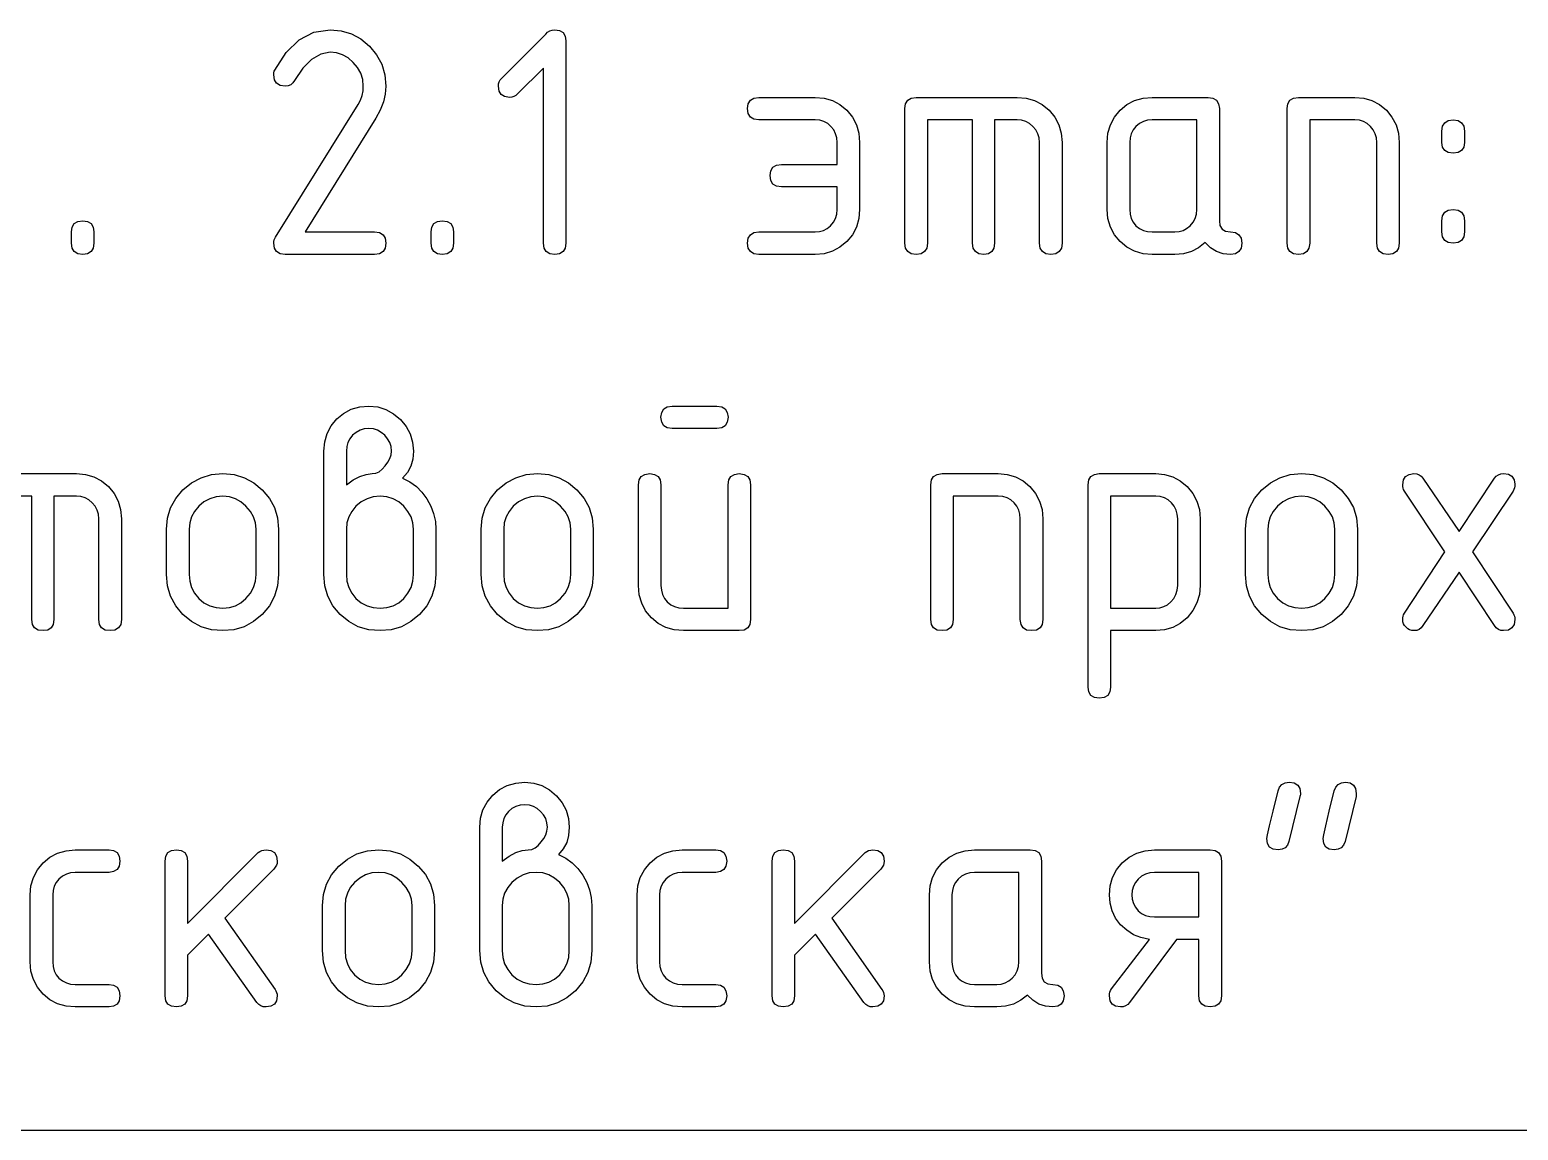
# Model space of a CAD drawing. Header units: millimetres. Extents: x 1 to 1188, y 1 to 840.
# Drawn here: x 1096.83 to 1111.4, y 35.69 to 46.47 of the extents above; entities that cross this region are included whole.
import ezdxf

# ---------------------------------------------------------------- set-up
doc = ezdxf.new("R2010")
doc.units = ezdxf.units.MM
doc.layers.add('GEOMETRY', color=7, linetype='Continuous')
doc.layers.add('TEXT_OUTLINE', color=7, linetype='Continuous')

msp = doc.modelspace()

# ---------------------------------------------------------------- linework, layer by layer
at = {"layer": 'GEOMETRY'}
for points in [[(1101.452, 45.992), (1101.882, 46.422)], [(1102.08, 46.356), (1102.08, 44.377)], [(1101.86, 46.091), (1101.606, 45.838)], [(1101.86, 44.377), (1101.86, 46.091)], [(1103.968, 45.804), (1104.519, 45.804)], [(1105.507, 45.804), (1106.494, 45.804)], [(1107.818, 45.804), (1108.363, 45.804)], [(1109.248, 45.804), (1109.799, 45.804)], [(1099.237, 44.437), (1100.047, 45.733)], [(1100.218, 45.6), (1099.529, 44.487), (1100.207, 44.487)], [(1105.397, 44.377), (1105.397, 45.694)], [(1108.474, 45.694), (1108.474, 44.597)], [(1109.138, 44.377), (1109.138, 45.694)], [(1104.519, 45.584), (1103.968, 45.584)], [(1106.058, 44.377), (1106.058, 45.584), (1105.617, 45.584), (1105.617, 44.377)], [(1106.494, 45.584), (1106.273, 45.584), (1106.273, 44.377)], [(1108.253, 45.584), (1107.818, 45.584)], [(1108.253, 44.708), (1108.253, 45.584)], [(1109.799, 45.584), (1109.358, 45.584), (1109.358, 44.377)], [(1110.652, 45.363), (1110.652, 45.474)], [(1110.873, 45.474), (1110.873, 45.363)], [(1104.188, 45.148), (1104.734, 45.148), (1104.734, 45.363)], [(1104.954, 45.363), (1104.954, 44.708)], [(1106.714, 44.377), (1106.714, 45.363)], [(1106.935, 45.363), (1106.935, 44.377)], [(1107.377, 44.708), (1107.377, 45.363)], [(1107.597, 45.363), (1107.597, 44.708)], [(1110.014, 44.377), (1110.014, 45.363)], [(1110.235, 45.363), (1110.235, 44.377)], [(1104.734, 44.928), (1104.188, 44.928)], [(1104.734, 44.708), (1104.734, 44.928)], [(1110.652, 44.487), (1110.652, 44.597)], [(1110.873, 44.597), (1110.873, 44.487)], [(1097.241, 44.377), (1097.241, 44.487)], [(1097.461, 44.487), (1097.461, 44.377)], [(1100.76, 44.377), (1100.76, 44.487)], [(1100.981, 44.487), (1100.981, 44.377)], [(1103.968, 44.487), (1104.519, 44.487)], [(1107.818, 44.487), (1108.038, 44.487)], [(1100.207, 44.267), (1099.331, 44.267)], [(1104.519, 44.267), (1103.968, 44.267)], [(1108.038, 44.267), (1107.818, 44.267)], [(1103.12, 42.783), (1103.556, 42.783)], [(1103.556, 42.562), (1103.12, 42.562)], [(1099.711, 41.135), (1099.711, 42.342)], [(1099.931, 42.342), (1099.931, 42.011)], [(1096.302, 42.121), (1097.289, 42.121)], [(1105.76, 42.121), (1106.311, 42.121)], [(1107.299, 42.121), (1107.851, 42.121)], [(1102.79, 41.025), (1102.79, 42.011)], [(1103.01, 42.011), (1103.01, 41.025)], [(1103.23, 40.804), (1103.666, 40.804), (1103.666, 42.011)], [(1103.886, 42.011), (1103.886, 40.694)], [(1105.65, 40.694), (1105.65, 42.011)], [(1107.189, 40.032), (1107.189, 42.011)], [(1110.284, 40.754), (1110.681, 41.355), (1110.284, 41.951)], [(1110.466, 42.077), (1110.819, 41.554), (1111.166, 42.077)], [(1111.348, 41.951), (1110.951, 41.355)], [(1096.853, 40.694), (1096.853, 41.901), (1096.412, 41.901), (1096.412, 40.694)], [(1097.289, 41.901), (1097.068, 41.901), (1097.068, 40.694)], [(1106.311, 41.901), (1105.87, 41.901), (1105.87, 40.694)], [(1107.41, 41.901), (1107.41, 40.804), (1107.851, 40.804)], [(1107.851, 41.901), (1107.41, 41.901)], [(1097.509, 40.694), (1097.509, 41.68)], [(1097.73, 41.68), (1097.73, 40.694)], [(1106.526, 40.694), (1106.526, 41.68)], [(1106.747, 41.68), (1106.747, 40.694)], [(1108.066, 41.025), (1108.066, 41.68)], [(1108.286, 41.68), (1108.286, 41.025)], [(1098.171, 41.135), (1098.171, 41.576)], [(1098.392, 41.576), (1098.392, 41.135)], [(1099.048, 41.135), (1099.048, 41.576)], [(1099.268, 41.576), (1099.268, 41.135)], [(1099.931, 41.576), (1099.931, 41.135)], [(1100.587, 41.135), (1100.587, 41.576)], [(1100.808, 41.576), (1100.808, 41.135)], [(1101.25, 41.135), (1101.25, 41.576)], [(1101.471, 41.576), (1101.471, 41.135)], [(1102.127, 41.135), (1102.127, 41.576)], [(1102.347, 41.576), (1102.347, 41.135)], [(1108.729, 41.135), (1108.729, 41.576)], [(1108.949, 41.576), (1108.949, 41.135)], [(1109.605, 41.135), (1109.605, 41.576)], [(1109.825, 41.576), (1109.825, 41.135)], [(1110.951, 41.355), (1111.348, 40.754)], [(1111.166, 40.633), (1110.819, 41.157), (1110.466, 40.633)], [(1103.776, 40.584), (1103.23, 40.584)], [(1107.851, 40.584), (1107.41, 40.584), (1107.41, 40.032)], [(1109.263, 38.962), (1109.153, 38.521)], [(1109.814, 38.99), (1109.814, 38.962), (1109.704, 38.521)], [(1101.237, 37.452), (1101.237, 38.659)], [(1101.457, 38.659), (1101.457, 38.328)], [(1097.278, 38.438), (1097.609, 38.438)], [(1098.158, 37.011), (1098.158, 38.328)], [(1098.378, 37.716), (1099.067, 38.411)], [(1098.378, 38.328), (1098.378, 37.716)], [(1103.217, 38.438), (1103.548, 38.438)], [(1104.097, 37.011), (1104.097, 38.328)], [(1104.317, 37.716), (1105.007, 38.411)], [(1104.317, 38.328), (1104.317, 37.716)], [(1106.077, 38.438), (1106.623, 38.438)], [(1106.733, 38.328), (1106.733, 37.231)], [(1107.839, 38.438), (1108.384, 38.438)], [(1108.495, 38.328), (1108.495, 37.011)], [(1097.609, 38.218), (1097.278, 38.218)], [(1099.222, 38.251), (1098.742, 37.771), (1099.233, 37.071)], [(1103.548, 38.218), (1103.217, 38.218)], [(1105.161, 38.251), (1104.681, 37.771), (1105.172, 37.071)], [(1106.513, 38.218), (1106.077, 38.218)], [(1106.513, 37.342), (1106.513, 38.218)], [(1107.839, 37.782), (1108.274, 37.782), (1108.274, 38.218), (1107.839, 38.218)], [(1096.837, 37.342), (1096.837, 37.997)], [(1097.058, 37.997), (1097.058, 37.342)], [(1099.697, 37.452), (1099.697, 37.893)], [(1099.918, 37.893), (1099.918, 37.452)], [(1100.574, 37.452), (1100.574, 37.893)], [(1100.794, 37.893), (1100.794, 37.452)], [(1101.457, 37.893), (1101.457, 37.452)], [(1102.113, 37.452), (1102.113, 37.893)], [(1102.334, 37.893), (1102.334, 37.452)], [(1102.776, 37.342), (1102.776, 37.997)], [(1102.997, 37.997), (1102.997, 37.342)], [(1105.636, 37.342), (1105.636, 37.997)], [(1105.857, 37.997), (1105.857, 37.342)], [(1099.056, 36.945), (1098.582, 37.612), (1098.378, 37.408), (1098.378, 37.011)], [(1104.995, 36.945), (1104.521, 37.612), (1104.317, 37.408), (1104.317, 37.011)], [(1107.42, 37.077), (1107.789, 37.562)], [(1108.274, 37.011), (1108.274, 37.562), (1108.054, 37.562), (1107.596, 36.945)], [(1097.278, 37.121), (1097.609, 37.121)], [(1103.217, 37.121), (1103.548, 37.121)], [(1106.077, 37.121), (1106.298, 37.121)], [(1097.609, 36.901), (1097.278, 36.901)], [(1103.548, 36.901), (1103.217, 36.901)], [(1106.298, 36.901), (1106.077, 36.901)], [(999.815, 35.694), (1184.79, 35.694)]]:
    msp.add_lwpolyline(points, dxfattribs=at)
at = {"layer": 'TEXT_OUTLINE'}
for points in [[(1099.232, 46.069), (1099.341, 46.243), (1099.468, 46.367), (1099.612, 46.441), (1099.772, 46.466)], [(1099.772, 46.466), (1099.88, 46.456), (1099.981, 46.426), (1100.073, 46.376), (1100.158, 46.306)], [(1101.882, 46.422), (1101.901, 46.441), (1101.923, 46.455), (1101.946, 46.463), (1101.97, 46.466)], [(1101.97, 46.466), (1102.018, 46.459), (1102.053, 46.438), (1102.073, 46.404), (1102.08, 46.356)], [(1099.772, 46.245), (1099.68, 46.228), (1099.591, 46.176), (1099.506, 46.09), (1099.425, 45.97)], [(1099.998, 46.146), (1099.948, 46.19), (1099.894, 46.221), (1099.835, 46.239), (1099.772, 46.245)], [(1100.158, 46.306), (1100.227, 46.221), (1100.277, 46.128), (1100.308, 46.026), (1100.318, 45.915)], [(1099.221, 46.025), (1099.221, 46.038), (1099.223, 46.05), (1099.226, 46.06), (1099.232, 46.069)], [(1100.097, 45.915), (1100.091, 45.98), (1100.072, 46.041), (1100.041, 46.096), (1099.998, 46.146)], [(1099.331, 45.915), (1099.282, 45.921), (1099.248, 45.942), (1099.227, 45.976), (1099.221, 46.025)], [(1099.425, 45.97), (1099.408, 45.946), (1099.387, 45.928), (1099.361, 45.918), (1099.331, 45.915)], [(1100.047, 45.733), (1100.069, 45.777), (1100.085, 45.822), (1100.094, 45.868), (1100.097, 45.915)], [(1100.318, 45.915), (1100.311, 45.837), (1100.293, 45.759), (1100.262, 45.68), (1100.218, 45.6)], [(1101.419, 45.915), (1101.421, 45.936), (1101.427, 45.956), (1101.437, 45.975), (1101.452, 45.992)], [(1101.529, 45.804), (1101.48, 45.811), (1101.446, 45.832), (1101.426, 45.866), (1101.419, 45.915)], [(1101.606, 45.838), (1101.589, 45.823), (1101.57, 45.813), (1101.55, 45.807), (1101.529, 45.804)], [(1103.858, 45.694), (1103.864, 45.742), (1103.885, 45.777), (1103.919, 45.797), (1103.968, 45.804)], [(1104.519, 45.804), (1104.606, 45.796), (1104.687, 45.773), (1104.76, 45.733), (1104.828, 45.678)], [(1105.397, 45.694), (1105.404, 45.742), (1105.424, 45.777), (1105.459, 45.797), (1105.507, 45.804)], [(1106.494, 45.804), (1106.583, 45.796), (1106.665, 45.773), (1106.74, 45.733), (1106.808, 45.678)], [(1107.503, 45.678), (1107.57, 45.733), (1107.645, 45.773), (1107.727, 45.796), (1107.818, 45.804)], [(1108.363, 45.804), (1108.411, 45.797), (1108.446, 45.777), (1108.467, 45.742), (1108.474, 45.694)], [(1109.138, 45.694), (1109.145, 45.742), (1109.165, 45.777), (1109.199, 45.797), (1109.248, 45.804)], [(1109.799, 45.804), (1109.887, 45.796), (1109.967, 45.773), (1110.041, 45.733), (1110.108, 45.678)], [(1103.968, 45.584), (1103.919, 45.591), (1103.885, 45.611), (1103.864, 45.646), (1103.858, 45.694)], [(1104.828, 45.678), (1104.883, 45.61), (1104.923, 45.535), (1104.946, 45.453), (1104.954, 45.363)], [(1106.808, 45.678), (1106.863, 45.61), (1106.903, 45.535), (1106.927, 45.453), (1106.935, 45.363)], [(1107.377, 45.363), (1107.384, 45.453), (1107.408, 45.535), (1107.448, 45.61), (1107.503, 45.678)], [(1110.108, 45.678), (1110.163, 45.61), (1110.203, 45.535), (1110.227, 45.453), (1110.235, 45.363)], [(1104.673, 45.518), (1104.641, 45.547), (1104.604, 45.567), (1104.563, 45.58), (1104.519, 45.584)], [(1104.734, 45.363), (1104.73, 45.408), (1104.719, 45.448), (1104.7, 45.485), (1104.673, 45.518)], [(1106.648, 45.518), (1106.615, 45.547), (1106.579, 45.567), (1106.538, 45.58), (1106.494, 45.584)], [(1106.714, 45.363), (1106.71, 45.408), (1106.698, 45.448), (1106.677, 45.485), (1106.648, 45.518)], [(1107.658, 45.518), (1107.631, 45.485), (1107.612, 45.448), (1107.601, 45.408), (1107.597, 45.363)], [(1107.818, 45.584), (1107.772, 45.58), (1107.73, 45.567), (1107.692, 45.547), (1107.658, 45.518)], [(1109.954, 45.518), (1109.921, 45.547), (1109.884, 45.567), (1109.844, 45.58), (1109.799, 45.584)], [(1110.014, 45.363), (1110.01, 45.408), (1109.999, 45.448), (1109.98, 45.485), (1109.954, 45.518)], [(1110.652, 45.474), (1110.659, 45.522), (1110.679, 45.556), (1110.714, 45.577), (1110.762, 45.584)], [(1110.762, 45.584), (1110.81, 45.577), (1110.845, 45.556), (1110.866, 45.522), (1110.873, 45.474)], [(1110.762, 45.259), (1110.714, 45.265), (1110.679, 45.285), (1110.659, 45.317), (1110.652, 45.363)], [(1110.873, 45.363), (1110.866, 45.317), (1110.845, 45.285), (1110.81, 45.265), (1110.762, 45.259)], [(1104.078, 45.038), (1104.085, 45.086), (1104.105, 45.121), (1104.14, 45.142), (1104.188, 45.148)], [(1104.188, 44.928), (1104.14, 44.935), (1104.105, 44.955), (1104.085, 44.99), (1104.078, 45.038)], [(1097.241, 44.487), (1097.248, 44.535), (1097.268, 44.57), (1097.303, 44.59), (1097.351, 44.597)], [(1097.351, 44.597), (1097.399, 44.59), (1097.434, 44.57), (1097.455, 44.535), (1097.461, 44.487)], [(1100.76, 44.487), (1100.767, 44.535), (1100.787, 44.57), (1100.822, 44.59), (1100.87, 44.597)], [(1100.87, 44.597), (1100.918, 44.59), (1100.953, 44.57), (1100.974, 44.535), (1100.981, 44.487)], [(1104.668, 44.548), (1104.697, 44.582), (1104.717, 44.62), (1104.73, 44.662), (1104.734, 44.708)], [(1104.954, 44.708), (1104.946, 44.617), (1104.923, 44.535), (1104.883, 44.46), (1104.828, 44.393)], [(1107.503, 44.393), (1107.448, 44.46), (1107.408, 44.535), (1107.384, 44.617), (1107.377, 44.708)], [(1107.597, 44.708), (1107.601, 44.662), (1107.612, 44.62), (1107.631, 44.582), (1107.658, 44.548)], [(1108.187, 44.548), (1108.216, 44.582), (1108.237, 44.62), (1108.249, 44.662), (1108.253, 44.708)], [(1108.474, 44.597), (1108.48, 44.549), (1108.501, 44.514), (1108.535, 44.494), (1108.584, 44.487)], [(1110.652, 44.597), (1110.659, 44.645), (1110.679, 44.68), (1110.714, 44.701), (1110.762, 44.708)], [(1110.762, 44.708), (1110.81, 44.701), (1110.845, 44.68), (1110.866, 44.645), (1110.873, 44.597)], [(1099.221, 44.377), (1099.222, 44.393), (1099.225, 44.408), (1099.23, 44.423), (1099.237, 44.437)], [(1100.207, 44.487), (1100.255, 44.48), (1100.29, 44.459), (1100.311, 44.425), (1100.318, 44.377)], [(1103.858, 44.377), (1103.864, 44.425), (1103.885, 44.459), (1103.919, 44.48), (1103.968, 44.487)], [(1104.519, 44.487), (1104.561, 44.491), (1104.6, 44.502), (1104.635, 44.521), (1104.668, 44.548)], [(1107.658, 44.548), (1107.692, 44.521), (1107.73, 44.502), (1107.772, 44.491), (1107.818, 44.487)], [(1108.038, 44.487), (1108.08, 44.491), (1108.119, 44.502), (1108.154, 44.521), (1108.187, 44.548)], [(1108.584, 44.487), (1108.632, 44.48), (1108.666, 44.459), (1108.687, 44.425), (1108.694, 44.377)], [(1110.762, 44.377), (1110.714, 44.384), (1110.679, 44.404), (1110.659, 44.438), (1110.652, 44.487)], [(1110.873, 44.487), (1110.866, 44.438), (1110.845, 44.404), (1110.81, 44.384), (1110.762, 44.377)], [(1097.351, 44.267), (1097.303, 44.273), (1097.268, 44.294), (1097.248, 44.328), (1097.241, 44.377)], [(1097.461, 44.377), (1097.455, 44.328), (1097.434, 44.294), (1097.399, 44.273), (1097.351, 44.267)], [(1099.331, 44.267), (1099.282, 44.273), (1099.248, 44.294), (1099.227, 44.328), (1099.221, 44.377)], [(1100.318, 44.377), (1100.311, 44.328), (1100.29, 44.294), (1100.255, 44.273), (1100.207, 44.267)], [(1100.87, 44.267), (1100.822, 44.273), (1100.787, 44.294), (1100.767, 44.328), (1100.76, 44.377)], [(1100.981, 44.377), (1100.974, 44.328), (1100.953, 44.294), (1100.918, 44.273), (1100.87, 44.267)], [(1101.97, 44.267), (1101.921, 44.273), (1101.887, 44.294), (1101.867, 44.328), (1101.86, 44.377)], [(1102.08, 44.377), (1102.073, 44.328), (1102.053, 44.294), (1102.018, 44.273), (1101.97, 44.267)], [(1103.968, 44.267), (1103.919, 44.273), (1103.885, 44.294), (1103.864, 44.328), (1103.858, 44.377)], [(1104.828, 44.393), (1104.76, 44.337), (1104.687, 44.298), (1104.606, 44.274), (1104.519, 44.267)], [(1105.507, 44.267), (1105.459, 44.273), (1105.424, 44.294), (1105.404, 44.328), (1105.397, 44.377)], [(1105.617, 44.377), (1105.61, 44.328), (1105.59, 44.294), (1105.555, 44.273), (1105.507, 44.267)], [(1106.169, 44.267), (1106.12, 44.273), (1106.086, 44.294), (1106.065, 44.328), (1106.058, 44.377)], [(1106.273, 44.377), (1106.267, 44.328), (1106.247, 44.294), (1106.214, 44.273), (1106.169, 44.267)], [(1106.825, 44.267), (1106.776, 44.273), (1106.742, 44.294), (1106.721, 44.328), (1106.714, 44.377)], [(1106.935, 44.377), (1106.928, 44.328), (1106.907, 44.294), (1106.873, 44.273), (1106.825, 44.267)], [(1107.818, 44.267), (1107.727, 44.274), (1107.645, 44.298), (1107.57, 44.337), (1107.503, 44.393)], [(1108.336, 44.382), (1108.271, 44.332), (1108.2, 44.295), (1108.123, 44.274), (1108.038, 44.267)], [(1108.584, 44.267), (1108.512, 44.274), (1108.447, 44.295), (1108.388, 44.332), (1108.336, 44.382)], [(1108.694, 44.377), (1108.687, 44.328), (1108.666, 44.294), (1108.632, 44.273), (1108.584, 44.267)], [(1109.248, 44.267), (1109.199, 44.273), (1109.165, 44.294), (1109.145, 44.328), (1109.138, 44.377)], [(1109.358, 44.377), (1109.351, 44.328), (1109.331, 44.294), (1109.296, 44.273), (1109.248, 44.267)], [(1110.125, 44.267), (1110.076, 44.273), (1110.041, 44.294), (1110.021, 44.328), (1110.014, 44.377)], [(1110.235, 44.377), (1110.228, 44.328), (1110.207, 44.294), (1110.173, 44.273), (1110.125, 44.267)], [(1099.838, 42.656), (1099.904, 42.711), (1099.979, 42.751), (1100.062, 42.775), (1100.152, 42.783)], [(1100.152, 42.783), (1100.239, 42.775), (1100.319, 42.75), (1100.393, 42.708), (1100.46, 42.651)], [(1103.01, 42.673), (1103.017, 42.721), (1103.037, 42.755), (1103.072, 42.776), (1103.12, 42.783)], [(1103.556, 42.783), (1103.604, 42.776), (1103.638, 42.755), (1103.659, 42.721), (1103.666, 42.673)], [(1099.711, 42.342), (1099.719, 42.431), (1099.742, 42.513), (1099.782, 42.588), (1099.838, 42.656)], [(1100.152, 42.562), (1100.106, 42.558), (1100.065, 42.546), (1100.027, 42.525), (1099.992, 42.496)], [(1100.306, 42.496), (1100.273, 42.525), (1100.237, 42.546), (1100.196, 42.558), (1100.152, 42.562)], [(1100.46, 42.651), (1100.516, 42.583), (1100.555, 42.51), (1100.579, 42.429), (1100.587, 42.342)], [(1103.12, 42.562), (1103.072, 42.569), (1103.037, 42.59), (1103.017, 42.624), (1103.01, 42.673)], [(1103.666, 42.673), (1103.659, 42.624), (1103.638, 42.59), (1103.604, 42.569), (1103.556, 42.562)], [(1099.992, 42.496), (1099.965, 42.463), (1099.946, 42.427), (1099.935, 42.386), (1099.931, 42.342)], [(1100.372, 42.342), (1100.368, 42.386), (1100.356, 42.427), (1100.335, 42.463), (1100.306, 42.496)], [(1100.312, 42.199), (1100.338, 42.234), (1100.357, 42.27), (1100.368, 42.306), (1100.372, 42.342)], [(1100.587, 42.342), (1100.581, 42.263), (1100.561, 42.193), (1100.528, 42.131), (1100.482, 42.077)], [(1097.289, 42.121), (1097.378, 42.113), (1097.46, 42.09), (1097.535, 42.05), (1097.603, 41.995)], [(1098.331, 41.962), (1098.415, 42.031), (1098.509, 42.081), (1098.611, 42.111), (1098.723, 42.121)], [(1098.723, 42.121), (1098.833, 42.111), (1098.935, 42.081), (1099.026, 42.031), (1099.108, 41.962)], [(1099.931, 42.011), (1099.998, 42.059), (1100.063, 42.094), (1100.125, 42.114), (1100.185, 42.121)], [(1100.185, 42.121), (1100.219, 42.126), (1100.252, 42.14), (1100.283, 42.164), (1100.312, 42.199)], [(1101.41, 41.962), (1101.494, 42.031), (1101.588, 42.081), (1101.69, 42.111), (1101.801, 42.121)], [(1101.801, 42.121), (1101.912, 42.111), (1102.013, 42.081), (1102.105, 42.031), (1102.187, 41.962)], [(1102.79, 42.011), (1102.796, 42.059), (1102.817, 42.094), (1102.851, 42.114), (1102.9, 42.121)], [(1102.9, 42.121), (1102.948, 42.114), (1102.982, 42.094), (1103.003, 42.059), (1103.01, 42.011)], [(1103.666, 42.011), (1103.673, 42.059), (1103.693, 42.094), (1103.728, 42.114), (1103.776, 42.121)], [(1103.776, 42.121), (1103.824, 42.114), (1103.859, 42.094), (1103.879, 42.059), (1103.886, 42.011)], [(1105.65, 42.011), (1105.657, 42.059), (1105.677, 42.094), (1105.711, 42.114), (1105.76, 42.121)], [(1106.311, 42.121), (1106.399, 42.113), (1106.479, 42.09), (1106.553, 42.05), (1106.62, 41.995)], [(1107.189, 42.011), (1107.196, 42.059), (1107.216, 42.094), (1107.251, 42.114), (1107.299, 42.121)], [(1107.851, 42.121), (1107.938, 42.113), (1108.018, 42.09), (1108.092, 42.05), (1108.159, 41.995)], [(1108.888, 41.962), (1108.973, 42.031), (1109.066, 42.081), (1109.168, 42.111), (1109.28, 42.121)], [(1109.28, 42.121), (1109.391, 42.111), (1109.492, 42.081), (1109.583, 42.031), (1109.666, 41.962)], [(1110.268, 42.011), (1110.275, 42.059), (1110.295, 42.094), (1110.33, 42.114), (1110.378, 42.121)], [(1110.378, 42.121), (1110.406, 42.119), (1110.43, 42.11), (1110.45, 42.096), (1110.466, 42.077)], [(1111.166, 42.077), (1111.184, 42.096), (1111.205, 42.11), (1111.228, 42.119), (1111.255, 42.121)], [(1111.255, 42.121), (1111.303, 42.115), (1111.337, 42.095), (1111.358, 42.062), (1111.365, 42.017)], [(1097.603, 41.995), (1097.658, 41.927), (1097.698, 41.852), (1097.722, 41.77), (1097.73, 41.68)], [(1098.171, 41.576), (1098.181, 41.684), (1098.211, 41.785), (1098.261, 41.877), (1098.331, 41.962)], [(1099.108, 41.962), (1099.178, 41.879), (1099.228, 41.788), (1099.258, 41.687), (1099.268, 41.576)], [(1100.482, 42.077), (1100.553, 42.041), (1100.616, 41.996), (1100.671, 41.94), (1100.719, 41.873)], [(1101.25, 41.576), (1101.26, 41.684), (1101.29, 41.785), (1101.34, 41.877), (1101.41, 41.962)], [(1102.187, 41.962), (1102.257, 41.879), (1102.307, 41.788), (1102.337, 41.687), (1102.347, 41.576)], [(1106.62, 41.995), (1106.675, 41.927), (1106.715, 41.852), (1106.739, 41.77), (1106.747, 41.68)], [(1108.159, 41.995), (1108.215, 41.927), (1108.254, 41.852), (1108.278, 41.77), (1108.286, 41.68)], [(1108.729, 41.576), (1108.738, 41.684), (1108.768, 41.785), (1108.818, 41.877), (1108.888, 41.962)], [(1109.666, 41.962), (1109.735, 41.879), (1109.785, 41.788), (1109.815, 41.687), (1109.825, 41.576)], [(1110.284, 41.951), (1110.277, 41.965), (1110.272, 41.979), (1110.269, 41.995), (1110.268, 42.011)], [(1111.365, 42.017), (1111.364, 41.998), (1111.361, 41.981), (1111.356, 41.965), (1111.348, 41.951)], [(1097.443, 41.835), (1097.41, 41.864), (1097.374, 41.884), (1097.333, 41.897), (1097.289, 41.901)], [(1097.509, 41.68), (1097.505, 41.725), (1097.493, 41.765), (1097.472, 41.802), (1097.443, 41.835)], [(1098.723, 41.901), (1098.656, 41.895), (1098.594, 41.876), (1098.538, 41.845), (1098.486, 41.802)], [(1098.949, 41.802), (1098.899, 41.845), (1098.845, 41.876), (1098.786, 41.895), (1098.723, 41.901)], [(1100.262, 41.901), (1100.195, 41.895), (1100.134, 41.876), (1100.077, 41.845), (1100.025, 41.802)], [(1100.493, 41.802), (1100.443, 41.845), (1100.388, 41.876), (1100.328, 41.895), (1100.262, 41.901)], [(1100.719, 41.873), (1100.758, 41.803), (1100.785, 41.73), (1100.802, 41.654), (1100.808, 41.576)], [(1101.801, 41.901), (1101.735, 41.895), (1101.673, 41.876), (1101.616, 41.845), (1101.564, 41.802)], [(1102.027, 41.802), (1101.978, 41.845), (1101.924, 41.876), (1101.865, 41.895), (1101.801, 41.901)], [(1106.466, 41.835), (1106.433, 41.864), (1106.396, 41.884), (1106.356, 41.897), (1106.311, 41.901)], [(1106.526, 41.68), (1106.522, 41.725), (1106.511, 41.765), (1106.492, 41.802), (1106.466, 41.835)], [(1108.005, 41.835), (1107.972, 41.864), (1107.936, 41.884), (1107.895, 41.897), (1107.851, 41.901)], [(1108.066, 41.68), (1108.062, 41.725), (1108.05, 41.765), (1108.031, 41.802), (1108.005, 41.835)], [(1109.28, 41.901), (1109.213, 41.895), (1109.151, 41.876), (1109.095, 41.845), (1109.043, 41.802)], [(1109.506, 41.802), (1109.456, 41.845), (1109.402, 41.876), (1109.343, 41.895), (1109.28, 41.901)], [(1098.486, 41.802), (1098.444, 41.752), (1098.415, 41.698), (1098.398, 41.639), (1098.392, 41.576)], [(1099.048, 41.576), (1099.042, 41.639), (1099.023, 41.698), (1098.992, 41.752), (1098.949, 41.802)], [(1100.025, 41.802), (1099.984, 41.752), (1099.954, 41.698), (1099.937, 41.639), (1099.931, 41.576)], [(1100.587, 41.576), (1100.581, 41.639), (1100.564, 41.698), (1100.534, 41.752), (1100.493, 41.802)], [(1101.564, 41.802), (1101.523, 41.752), (1101.494, 41.698), (1101.476, 41.639), (1101.471, 41.576)], [(1102.127, 41.576), (1102.12, 41.639), (1102.102, 41.698), (1102.071, 41.752), (1102.027, 41.802)], [(1109.043, 41.802), (1109.001, 41.752), (1108.972, 41.698), (1108.955, 41.639), (1108.949, 41.576)], [(1109.605, 41.576), (1109.599, 41.639), (1109.58, 41.698), (1109.549, 41.752), (1109.506, 41.802)], [(1098.331, 40.743), (1098.261, 40.828), (1098.211, 40.921), (1098.181, 41.023), (1098.171, 41.135)], [(1098.392, 41.135), (1098.398, 41.068), (1098.415, 41.006), (1098.444, 40.95), (1098.486, 40.898)], [(1098.949, 40.898), (1098.992, 40.95), (1099.023, 41.006), (1099.042, 41.068), (1099.048, 41.135)], [(1099.268, 41.135), (1099.258, 41.023), (1099.228, 40.921), (1099.178, 40.828), (1099.108, 40.743)], [(1099.871, 40.743), (1099.8, 40.828), (1099.75, 40.921), (1099.721, 41.023), (1099.711, 41.135)], [(1099.931, 41.135), (1099.937, 41.068), (1099.954, 41.006), (1099.984, 40.95), (1100.025, 40.898)], [(1100.493, 40.898), (1100.534, 40.95), (1100.564, 41.006), (1100.581, 41.068), (1100.587, 41.135)], [(1100.808, 41.135), (1100.798, 41.023), (1100.768, 40.921), (1100.718, 40.828), (1100.648, 40.743)], [(1101.41, 40.743), (1101.34, 40.828), (1101.29, 40.921), (1101.26, 41.023), (1101.25, 41.135)], [(1101.471, 41.135), (1101.476, 41.068), (1101.494, 41.006), (1101.523, 40.95), (1101.564, 40.898)], [(1102.027, 40.898), (1102.071, 40.95), (1102.102, 41.006), (1102.12, 41.068), (1102.127, 41.135)], [(1102.347, 41.135), (1102.337, 41.023), (1102.307, 40.921), (1102.257, 40.828), (1102.187, 40.743)], [(1108.888, 40.743), (1108.818, 40.828), (1108.768, 40.921), (1108.738, 41.023), (1108.729, 41.135)], [(1108.949, 41.135), (1108.955, 41.068), (1108.972, 41.006), (1109.001, 40.95), (1109.043, 40.898)], [(1109.506, 40.898), (1109.549, 40.95), (1109.58, 41.006), (1109.599, 41.068), (1109.605, 41.135)], [(1109.825, 41.135), (1109.815, 41.023), (1109.785, 40.921), (1109.735, 40.828), (1109.666, 40.743)], [(1102.916, 40.71), (1102.86, 40.777), (1102.821, 40.852), (1102.797, 40.934), (1102.79, 41.025)], [(1103.01, 41.025), (1103.014, 40.979), (1103.025, 40.937), (1103.044, 40.899), (1103.071, 40.865)], [(1107.999, 40.865), (1108.028, 40.899), (1108.049, 40.937), (1108.061, 40.979), (1108.066, 41.025)], [(1108.286, 41.025), (1108.278, 40.937), (1108.254, 40.855), (1108.215, 40.78), (1108.159, 40.71)], [(1098.486, 40.898), (1098.538, 40.856), (1098.594, 40.827), (1098.656, 40.81), (1098.723, 40.804)], [(1098.723, 40.804), (1098.786, 40.81), (1098.845, 40.827), (1098.899, 40.856), (1098.949, 40.898)], [(1100.025, 40.898), (1100.077, 40.856), (1100.134, 40.827), (1100.195, 40.81), (1100.262, 40.804)], [(1100.262, 40.804), (1100.328, 40.81), (1100.388, 40.827), (1100.443, 40.856), (1100.493, 40.898)], [(1101.564, 40.898), (1101.616, 40.856), (1101.673, 40.827), (1101.735, 40.81), (1101.801, 40.804)], [(1101.801, 40.804), (1101.865, 40.81), (1101.924, 40.827), (1101.978, 40.856), (1102.027, 40.898)], [(1103.071, 40.865), (1103.105, 40.838), (1103.143, 40.819), (1103.185, 40.808), (1103.23, 40.804)], [(1107.851, 40.804), (1107.892, 40.808), (1107.931, 40.819), (1107.967, 40.838), (1107.999, 40.865)], [(1109.043, 40.898), (1109.095, 40.856), (1109.151, 40.827), (1109.213, 40.81), (1109.28, 40.804)], [(1109.28, 40.804), (1109.343, 40.81), (1109.402, 40.827), (1109.456, 40.856), (1109.506, 40.898)], [(1096.963, 40.584), (1096.915, 40.59), (1096.88, 40.611), (1096.86, 40.645), (1096.853, 40.694)], [(1097.068, 40.694), (1097.061, 40.645), (1097.042, 40.611), (1097.009, 40.59), (1096.963, 40.584)], [(1097.619, 40.584), (1097.571, 40.59), (1097.536, 40.611), (1097.516, 40.645), (1097.509, 40.694)], [(1097.73, 40.694), (1097.723, 40.645), (1097.702, 40.611), (1097.667, 40.59), (1097.619, 40.584)], [(1098.723, 40.584), (1098.611, 40.593), (1098.509, 40.623), (1098.415, 40.673), (1098.331, 40.743)], [(1099.108, 40.743), (1099.024, 40.673), (1098.932, 40.623), (1098.831, 40.593), (1098.723, 40.584)], [(1100.262, 40.584), (1100.151, 40.593), (1100.048, 40.623), (1099.955, 40.673), (1099.871, 40.743)], [(1100.648, 40.743), (1100.563, 40.673), (1100.471, 40.623), (1100.371, 40.593), (1100.262, 40.584)], [(1101.801, 40.584), (1101.69, 40.593), (1101.588, 40.623), (1101.494, 40.673), (1101.41, 40.743)], [(1102.187, 40.743), (1102.103, 40.673), (1102.01, 40.623), (1101.91, 40.593), (1101.801, 40.584)], [(1103.23, 40.584), (1103.14, 40.591), (1103.058, 40.615), (1102.983, 40.654), (1102.916, 40.71)], [(1103.886, 40.694), (1103.879, 40.645), (1103.859, 40.611), (1103.824, 40.59), (1103.776, 40.584)], [(1105.76, 40.584), (1105.711, 40.59), (1105.677, 40.611), (1105.657, 40.645), (1105.65, 40.694)], [(1105.87, 40.694), (1105.863, 40.645), (1105.843, 40.611), (1105.808, 40.59), (1105.76, 40.584)], [(1106.636, 40.584), (1106.588, 40.59), (1106.553, 40.611), (1106.533, 40.645), (1106.526, 40.694)], [(1106.747, 40.694), (1106.74, 40.645), (1106.719, 40.611), (1106.685, 40.59), (1106.636, 40.584)], [(1108.159, 40.71), (1108.092, 40.654), (1108.018, 40.615), (1107.938, 40.591), (1107.851, 40.584)], [(1109.28, 40.584), (1109.168, 40.593), (1109.066, 40.623), (1108.973, 40.673), (1108.888, 40.743)], [(1109.666, 40.743), (1109.581, 40.673), (1109.489, 40.623), (1109.388, 40.593), (1109.28, 40.584)], [(1110.268, 40.694), (1110.269, 40.71), (1110.272, 40.725), (1110.277, 40.74), (1110.284, 40.754)], [(1110.301, 40.617), (1110.287, 40.634), (1110.276, 40.652), (1110.27, 40.672), (1110.268, 40.694)], [(1111.365, 40.694), (1111.358, 40.645), (1111.337, 40.611), (1111.303, 40.59), (1111.255, 40.584)], [(1111.348, 40.754), (1111.356, 40.74), (1111.361, 40.725), (1111.364, 40.71), (1111.365, 40.694)], [(1110.378, 40.584), (1110.356, 40.586), (1110.336, 40.592), (1110.318, 40.602), (1110.301, 40.617)], [(1110.466, 40.633), (1110.45, 40.611), (1110.43, 40.596), (1110.406, 40.587), (1110.378, 40.584)], [(1111.255, 40.584), (1111.228, 40.587), (1111.205, 40.596), (1111.184, 40.611), (1111.166, 40.633)], [(1107.299, 39.922), (1107.251, 39.929), (1107.216, 39.95), (1107.196, 39.984), (1107.189, 40.032)], [(1107.41, 40.032), (1107.403, 39.984), (1107.382, 39.95), (1107.347, 39.929), (1107.299, 39.922)], [(1101.363, 38.973), (1101.43, 39.028), (1101.505, 39.068), (1101.588, 39.092), (1101.678, 39.1)], [(1101.678, 39.1), (1101.765, 39.092), (1101.845, 39.067), (1101.919, 39.025), (1101.986, 38.968)], [(1109.048, 39.017), (1109.062, 39.053), (1109.086, 39.079), (1109.118, 39.095), (1109.158, 39.1)], [(1109.158, 39.1), (1109.206, 39.093), (1109.241, 39.072), (1109.261, 39.038), (1109.268, 38.99)], [(1109.599, 39.017), (1109.614, 39.053), (1109.637, 39.079), (1109.669, 39.095), (1109.709, 39.1)], [(1109.709, 39.1), (1109.755, 39.093), (1109.787, 39.072), (1109.807, 39.038), (1109.814, 38.99)], [(1101.237, 38.659), (1101.245, 38.748), (1101.268, 38.83), (1101.308, 38.905), (1101.363, 38.973)], [(1101.986, 38.968), (1102.042, 38.9), (1102.081, 38.827), (1102.105, 38.746), (1102.113, 38.659)], [(1108.938, 38.549), (1108.944, 38.584), (1108.965, 38.674), (1108.999, 38.818), (1109.048, 39.017)], [(1109.268, 38.99), (1109.268, 38.983), (1109.267, 38.977), (1109.265, 38.97), (1109.263, 38.962)], [(1109.489, 38.549), (1109.496, 38.584), (1109.516, 38.674), (1109.55, 38.818), (1109.599, 39.017)], [(1101.518, 38.813), (1101.491, 38.78), (1101.472, 38.744), (1101.461, 38.703), (1101.457, 38.659)], [(1101.678, 38.879), (1101.632, 38.875), (1101.591, 38.863), (1101.552, 38.842), (1101.518, 38.813)], [(1101.832, 38.813), (1101.799, 38.842), (1101.763, 38.863), (1101.722, 38.875), (1101.678, 38.879)], [(1101.898, 38.659), (1101.894, 38.703), (1101.882, 38.744), (1101.861, 38.78), (1101.832, 38.813)], [(1101.838, 38.516), (1101.864, 38.551), (1101.883, 38.587), (1101.894, 38.623), (1101.898, 38.659)], [(1102.113, 38.659), (1102.106, 38.58), (1102.087, 38.51), (1102.054, 38.448), (1102.008, 38.394)], [(1101.711, 38.438), (1101.745, 38.443), (1101.778, 38.457), (1101.809, 38.481), (1101.838, 38.516)], [(1109.048, 38.438), (1108.999, 38.445), (1108.965, 38.466), (1108.944, 38.5), (1108.938, 38.549)], [(1109.153, 38.521), (1109.14, 38.485), (1109.118, 38.459), (1109.087, 38.444), (1109.048, 38.438)], [(1109.599, 38.438), (1109.55, 38.445), (1109.516, 38.466), (1109.496, 38.5), (1109.489, 38.549)], [(1109.704, 38.521), (1109.689, 38.485), (1109.666, 38.459), (1109.636, 38.444), (1109.599, 38.438)], [(1096.837, 37.997), (1096.845, 38.087), (1096.868, 38.169), (1096.908, 38.244), (1096.964, 38.312)], [(1096.964, 38.312), (1097.031, 38.367), (1097.105, 38.407), (1097.188, 38.43), (1097.278, 38.438)], [(1097.609, 38.438), (1097.654, 38.431), (1097.687, 38.411), (1097.707, 38.376), (1097.713, 38.328)], [(1097.713, 38.328), (1097.707, 38.28), (1097.687, 38.245), (1097.654, 38.225), (1097.609, 38.218)], [(1098.158, 38.328), (1098.165, 38.376), (1098.185, 38.411), (1098.22, 38.431), (1098.268, 38.438)], [(1098.268, 38.438), (1098.316, 38.431), (1098.351, 38.411), (1098.371, 38.376), (1098.378, 38.328)], [(1099.067, 38.411), (1099.085, 38.423), (1099.103, 38.431), (1099.123, 38.437), (1099.145, 38.438)], [(1099.145, 38.438), (1099.193, 38.431), (1099.227, 38.411), (1099.248, 38.376), (1099.255, 38.328)], [(1099.255, 38.328), (1099.253, 38.306), (1099.247, 38.287), (1099.236, 38.268), (1099.222, 38.251)], [(1099.857, 38.279), (1099.941, 38.348), (1100.035, 38.398), (1100.137, 38.428), (1100.249, 38.438)], [(1100.249, 38.438), (1100.359, 38.428), (1100.461, 38.398), (1100.552, 38.348), (1100.634, 38.279)], [(1101.457, 38.328), (1101.524, 38.376), (1101.589, 38.411), (1101.651, 38.431), (1101.711, 38.438)], [(1102.008, 38.394), (1102.079, 38.358), (1102.142, 38.313), (1102.197, 38.257), (1102.245, 38.19)], [(1102.776, 37.997), (1102.784, 38.087), (1102.807, 38.169), (1102.847, 38.244), (1102.903, 38.312)], [(1102.903, 38.312), (1102.97, 38.367), (1103.044, 38.407), (1103.127, 38.43), (1103.217, 38.438)], [(1103.548, 38.438), (1103.593, 38.431), (1103.626, 38.411), (1103.646, 38.376), (1103.653, 38.328)], [(1103.653, 38.328), (1103.646, 38.28), (1103.626, 38.245), (1103.593, 38.225), (1103.548, 38.218)], [(1104.097, 38.328), (1104.104, 38.376), (1104.124, 38.411), (1104.159, 38.431), (1104.207, 38.438)], [(1104.207, 38.438), (1104.255, 38.431), (1104.29, 38.411), (1104.311, 38.376), (1104.317, 38.328)], [(1105.007, 38.411), (1105.024, 38.423), (1105.042, 38.431), (1105.062, 38.437), (1105.084, 38.438)], [(1105.084, 38.438), (1105.132, 38.431), (1105.166, 38.411), (1105.187, 38.376), (1105.194, 38.328)], [(1105.194, 38.328), (1105.192, 38.306), (1105.186, 38.287), (1105.175, 38.268), (1105.161, 38.251)], [(1105.636, 37.997), (1105.644, 38.087), (1105.668, 38.169), (1105.707, 38.244), (1105.763, 38.312)], [(1105.763, 38.312), (1105.83, 38.367), (1105.905, 38.407), (1105.987, 38.43), (1106.077, 38.438)], [(1106.623, 38.438), (1106.671, 38.431), (1106.706, 38.411), (1106.726, 38.376), (1106.733, 38.328)], [(1107.398, 37.997), (1107.405, 38.087), (1107.429, 38.169), (1107.469, 38.244), (1107.524, 38.312)], [(1107.524, 38.312), (1107.591, 38.367), (1107.666, 38.407), (1107.748, 38.43), (1107.839, 38.438)], [(1108.384, 38.438), (1108.432, 38.431), (1108.467, 38.411), (1108.488, 38.376), (1108.495, 38.328)], [(1097.278, 38.218), (1097.232, 38.214), (1097.191, 38.201), (1097.153, 38.181), (1097.118, 38.152)], [(1099.697, 37.893), (1099.707, 38.001), (1099.737, 38.102), (1099.787, 38.194), (1099.857, 38.279)], [(1100.249, 38.218), (1100.182, 38.212), (1100.12, 38.193), (1100.063, 38.162), (1100.012, 38.119)], [(1100.475, 38.119), (1100.425, 38.162), (1100.371, 38.193), (1100.312, 38.212), (1100.249, 38.218)], [(1100.634, 38.279), (1100.704, 38.196), (1100.754, 38.105), (1100.784, 38.004), (1100.794, 37.893)], [(1101.788, 38.218), (1101.721, 38.212), (1101.66, 38.193), (1101.603, 38.162), (1101.551, 38.119)], [(1102.019, 38.119), (1101.969, 38.162), (1101.914, 38.193), (1101.854, 38.212), (1101.788, 38.218)], [(1102.245, 38.19), (1102.284, 38.12), (1102.311, 38.047), (1102.328, 37.971), (1102.334, 37.893)], [(1103.217, 38.218), (1103.172, 38.214), (1103.13, 38.201), (1103.092, 38.181), (1103.057, 38.152)], [(1106.077, 38.218), (1106.032, 38.214), (1105.99, 38.201), (1105.952, 38.181), (1105.918, 38.152)], [(1107.839, 38.218), (1107.793, 38.214), (1107.751, 38.201), (1107.713, 38.181), (1107.679, 38.152)], [(1097.118, 38.152), (1097.091, 38.119), (1097.072, 38.082), (1097.061, 38.042), (1097.058, 37.997)], [(1100.012, 38.119), (1099.97, 38.069), (1099.941, 38.015), (1099.924, 37.956), (1099.918, 37.893)], [(1100.574, 37.893), (1100.568, 37.956), (1100.549, 38.015), (1100.518, 38.069), (1100.475, 38.119)], [(1101.551, 38.119), (1101.51, 38.069), (1101.48, 38.015), (1101.463, 37.956), (1101.457, 37.893)], [(1102.113, 37.893), (1102.107, 37.956), (1102.09, 38.015), (1102.06, 38.069), (1102.019, 38.119)], [(1103.057, 38.152), (1103.03, 38.119), (1103.011, 38.082), (1103, 38.042), (1102.997, 37.997)], [(1105.918, 38.152), (1105.891, 38.119), (1105.872, 38.082), (1105.861, 38.042), (1105.857, 37.997)], [(1107.679, 38.152), (1107.652, 38.119), (1107.633, 38.082), (1107.622, 38.042), (1107.618, 37.997)], [(1107.508, 37.705), (1107.459, 37.771), (1107.425, 37.842), (1107.404, 37.917), (1107.398, 37.997)], [(1107.618, 37.997), (1107.622, 37.955), (1107.633, 37.915), (1107.652, 37.878), (1107.679, 37.843)], [(1107.679, 37.843), (1107.713, 37.816), (1107.751, 37.797), (1107.793, 37.786), (1107.839, 37.782)], [(1107.789, 37.562), (1107.707, 37.579), (1107.633, 37.608), (1107.567, 37.651), (1107.508, 37.705)], [(1099.857, 37.06), (1099.787, 37.145), (1099.737, 37.238), (1099.707, 37.34), (1099.697, 37.452)], [(1099.918, 37.452), (1099.924, 37.385), (1099.941, 37.323), (1099.97, 37.267), (1100.012, 37.215)], [(1100.475, 37.215), (1100.518, 37.267), (1100.549, 37.323), (1100.568, 37.385), (1100.574, 37.452)], [(1100.794, 37.452), (1100.784, 37.34), (1100.754, 37.238), (1100.704, 37.145), (1100.634, 37.06)], [(1101.397, 37.06), (1101.326, 37.145), (1101.276, 37.238), (1101.247, 37.34), (1101.237, 37.452)], [(1101.457, 37.452), (1101.463, 37.385), (1101.48, 37.323), (1101.51, 37.267), (1101.551, 37.215)], [(1102.019, 37.215), (1102.06, 37.267), (1102.09, 37.323), (1102.107, 37.385), (1102.113, 37.452)], [(1102.334, 37.452), (1102.324, 37.34), (1102.293, 37.238), (1102.244, 37.145), (1102.174, 37.06)], [(1096.964, 37.027), (1096.908, 37.094), (1096.868, 37.169), (1096.845, 37.251), (1096.837, 37.342)], [(1097.058, 37.342), (1097.061, 37.296), (1097.072, 37.254), (1097.091, 37.216), (1097.118, 37.182)], [(1102.903, 37.027), (1102.847, 37.094), (1102.807, 37.169), (1102.784, 37.251), (1102.776, 37.342)], [(1102.997, 37.342), (1103, 37.296), (1103.011, 37.254), (1103.03, 37.216), (1103.057, 37.182)], [(1105.763, 37.027), (1105.707, 37.094), (1105.668, 37.169), (1105.644, 37.251), (1105.636, 37.342)], [(1105.857, 37.342), (1105.861, 37.296), (1105.872, 37.254), (1105.891, 37.216), (1105.918, 37.182)], [(1106.447, 37.182), (1106.476, 37.216), (1106.496, 37.254), (1106.509, 37.296), (1106.513, 37.342)], [(1097.118, 37.182), (1097.153, 37.155), (1097.191, 37.136), (1097.232, 37.125), (1097.278, 37.121)], [(1100.012, 37.215), (1100.063, 37.173), (1100.12, 37.144), (1100.182, 37.127), (1100.249, 37.121)], [(1100.249, 37.121), (1100.312, 37.127), (1100.371, 37.144), (1100.425, 37.173), (1100.475, 37.215)], [(1101.551, 37.215), (1101.603, 37.173), (1101.66, 37.144), (1101.721, 37.127), (1101.788, 37.121)], [(1101.788, 37.121), (1101.854, 37.127), (1101.914, 37.144), (1101.969, 37.173), (1102.019, 37.215)], [(1103.057, 37.182), (1103.092, 37.155), (1103.13, 37.136), (1103.172, 37.125), (1103.217, 37.121)], [(1105.918, 37.182), (1105.952, 37.155), (1105.99, 37.136), (1106.032, 37.125), (1106.077, 37.121)], [(1106.298, 37.121), (1106.34, 37.125), (1106.378, 37.136), (1106.414, 37.155), (1106.447, 37.182)], [(1106.733, 37.231), (1106.74, 37.183), (1106.761, 37.148), (1106.795, 37.128), (1106.844, 37.121)], [(1097.278, 36.901), (1097.188, 36.908), (1097.105, 36.932), (1097.031, 36.971), (1096.964, 37.027)], [(1097.609, 37.121), (1097.654, 37.114), (1097.687, 37.093), (1097.707, 37.059), (1097.713, 37.011)], [(1097.713, 37.011), (1097.707, 36.962), (1097.687, 36.928), (1097.654, 36.907), (1097.609, 36.901)], [(1098.268, 36.901), (1098.22, 36.907), (1098.185, 36.928), (1098.165, 36.962), (1098.158, 37.011)], [(1098.378, 37.011), (1098.371, 36.962), (1098.351, 36.928), (1098.316, 36.907), (1098.268, 36.901)], [(1099.255, 37.011), (1099.248, 36.962), (1099.227, 36.928), (1099.193, 36.907), (1099.145, 36.901)], [(1099.233, 37.071), (1099.242, 37.057), (1099.249, 37.042), (1099.253, 37.027), (1099.255, 37.011)], [(1100.249, 36.901), (1100.137, 36.91), (1100.035, 36.94), (1099.941, 36.99), (1099.857, 37.06)], [(1100.634, 37.06), (1100.55, 36.99), (1100.457, 36.94), (1100.357, 36.91), (1100.249, 36.901)], [(1101.788, 36.901), (1101.677, 36.91), (1101.574, 36.94), (1101.481, 36.99), (1101.397, 37.06)], [(1102.174, 37.06), (1102.089, 36.99), (1101.997, 36.94), (1101.896, 36.91), (1101.788, 36.901)], [(1103.217, 36.901), (1103.127, 36.908), (1103.044, 36.932), (1102.97, 36.971), (1102.903, 37.027)], [(1103.548, 37.121), (1103.593, 37.114), (1103.626, 37.093), (1103.646, 37.059), (1103.653, 37.011)], [(1103.653, 37.011), (1103.646, 36.962), (1103.626, 36.928), (1103.593, 36.907), (1103.548, 36.901)], [(1104.207, 36.901), (1104.159, 36.907), (1104.124, 36.928), (1104.104, 36.962), (1104.097, 37.011)], [(1104.317, 37.011), (1104.311, 36.962), (1104.29, 36.928), (1104.255, 36.907), (1104.207, 36.901)], [(1105.194, 37.011), (1105.187, 36.962), (1105.166, 36.928), (1105.132, 36.907), (1105.084, 36.901)], [(1105.172, 37.071), (1105.181, 37.057), (1105.188, 37.042), (1105.192, 37.027), (1105.194, 37.011)], [(1106.077, 36.901), (1105.987, 36.908), (1105.905, 36.932), (1105.83, 36.971), (1105.763, 37.027)], [(1106.596, 37.016), (1106.531, 36.966), (1106.46, 36.929), (1106.382, 36.908), (1106.298, 36.901)], [(1106.844, 36.901), (1106.772, 36.908), (1106.707, 36.929), (1106.648, 36.966), (1106.596, 37.016)], [(1106.844, 37.121), (1106.892, 37.114), (1106.926, 37.093), (1106.947, 37.059), (1106.954, 37.011)], [(1106.954, 37.011), (1106.947, 36.962), (1106.926, 36.928), (1106.892, 36.907), (1106.844, 36.901)], [(1107.398, 37.011), (1107.399, 37.029), (1107.403, 37.046), (1107.41, 37.062), (1107.42, 37.077)], [(1107.508, 36.901), (1107.459, 36.907), (1107.425, 36.928), (1107.404, 36.962), (1107.398, 37.011)], [(1108.384, 36.901), (1108.336, 36.907), (1108.301, 36.928), (1108.281, 36.962), (1108.274, 37.011)], [(1108.495, 37.011), (1108.488, 36.962), (1108.467, 36.928), (1108.432, 36.907), (1108.384, 36.901)], [(1099.145, 36.901), (1099.118, 36.903), (1099.095, 36.911), (1099.074, 36.925), (1099.056, 36.945)], [(1105.084, 36.901), (1105.057, 36.903), (1105.034, 36.911), (1105.013, 36.925), (1104.995, 36.945)], [(1107.596, 36.945), (1107.578, 36.925), (1107.557, 36.911), (1107.534, 36.903), (1107.508, 36.901)]]:
    msp.add_lwpolyline(points, dxfattribs=at)

doc.saveas('drawing.dxf')
